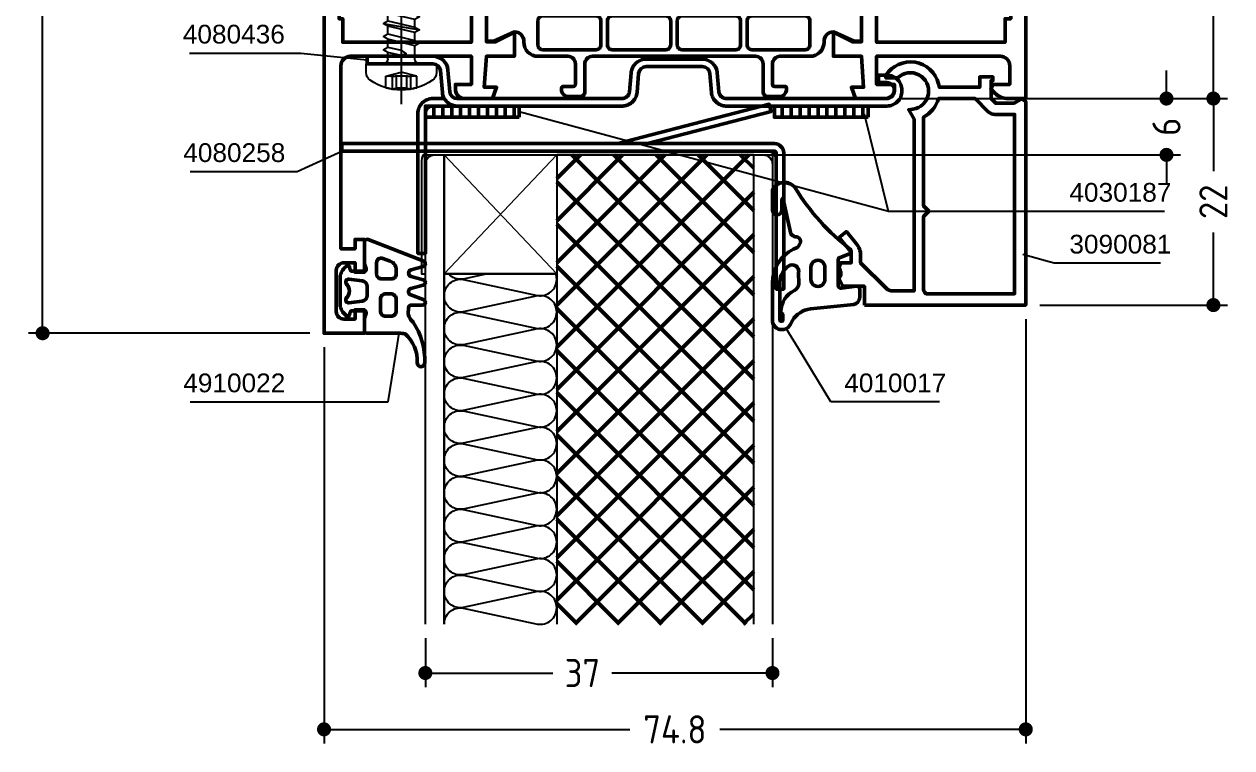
# Model space of a CAD drawing. Header units: millimetres. Extents: x 29 to 157, y 57 to 235.
# Drawn here: x 28.7 to 157.5, y 57.3 to 134.4 of the extents above; entities that cross this region are included whole.
import ezdxf

# ---------------------------------------------------------------- set-up
doc = ezdxf.new("R2010")
doc.units = ezdxf.units.MM
doc.linetypes.add('CENTER', pattern=[50.8, 31.75, -6.35, 6.35, -6.35])
doc.linetypes.add('HIDDEN', pattern=[9.525, 6.35, -3.175])
for name, color, linetype, lineweight in [('AM_5', 3, 'Continuous', 25), ('AM_C', 50, 'Continuous', 50), ('AM_S', 80, 'Continuous', 50), ('Cont2', 2, 'Continuous', 25), ('Cont3', 70, 'Continuous', 18)]:
    doc.layers.add(name, color=color, linetype=linetype, lineweight=lineweight)
doc.styles.add('HBS_DIMTEXTSTYLE', font='isocp.shx')
doc.styles.add('SWISSL', font='swissl.ttf')
doc.dimstyles.new('Konstruktionsschnitt 1-1$0', dxfattribs={"dimscale": 0, "dimtxt": 3, "dimasz": 1.5, "dimexe": 1.5, "dimexo": 1.5, "dimgap": 1.5, "dimtad": 0, "dimdsep": 46, "dimtxsty": 'HBS_DIMTEXTSTYLE', "dimblk": 'PUNKT', "dimcen": 0, "dimclrd": 3, "dimclre": 3, "dimclrt": 2, "dimadec": 1, "dimazin": 2, "dimtfac": 0.7, "dimtofl": 0, "dimtmove": 0, "dimatfit": 3, "dimfxl": 0, "dimtolj": 1, "dimtzin": 0, "dimarcsym": 0})

# ---------------------------------------------------------------- blocks, each defined once
blk = doc.blocks.new('*U20', base_point=(44.3, 186.89))
for points in [[(58.1, 186.89, -0.464411), (56.06, 185.17), (48.14, 186.87, 0.464411), (46.1, 185.14)], [(46.1, 185.14, 0.464411), (48.14, 183.42), (56.06, 185.12, -0.464411), (58.1, 183.39, -0.464411)], [(58.1, 183.39, -0.464411), (56.06, 181.67), (48.14, 183.37, 0.464411), (46.1, 181.64)], [(46.1, 181.64, 0.464411), (48.14, 179.92), (56.06, 181.62, -0.464411), (58.1, 179.89, -0.464411)], [(58.1, 179.89, -0.464411), (56.06, 178.17), (48.14, 179.87, 0.464411), (46.1, 178.14)], [(46.1, 178.14, 0.464411), (48.14, 176.42), (56.06, 178.12, -0.464411), (58.1, 176.39, -0.464411)], [(58.1, 176.39, -0.464411), (56.06, 174.67), (48.14, 176.37, 0.464411), (46.1, 174.64)], [(46.1, 174.64, 0.464411), (48.14, 172.92), (56.06, 174.62, -0.464411), (58.1, 172.89, -0.464411)], [(58.1, 172.89, -0.464411), (56.06, 171.17), (48.14, 172.87, 0.464411), (46.1, 171.14)], [(46.1, 171.14, 0.464411), (48.14, 169.42), (56.06, 171.12, -0.464411), (58.1, 169.39, -0.464411)], [(58.1, 169.39, -0.464411), (56.06, 167.67), (48.14, 169.37, 0.464411), (46.1, 167.64)], [(46.1, 167.64, 0.464411), (48.14, 165.92), (56.06, 167.62, -0.464411), (58.1, 165.89, -0.464411)], [(58.1, 165.89, -0.464411), (56.06, 164.17), (48.14, 165.87, 0.464411), (46.1, 164.14)], [(46.1, 164.14, 0.464411), (48.14, 162.42), (56.06, 164.12, -0.464411), (58.1, 162.39, -0.464411)], [(58.1, 162.39, -0.464411), (56.06, 160.67), (48.14, 162.37, 0.464411), (46.1, 160.64)], [(46.1, 160.64, 0.464411), (48.14, 158.92), (56.06, 160.62, -0.464411), (58.1, 158.89, -0.464411)], [(58.1, 158.89, -0.464411), (56.06, 157.17), (48.14, 158.87, 0.464411), (46.1, 157.14)], [(46.1, 157.14, 0.464411), (48.14, 155.42), (56.06, 157.12, -0.464411), (58.1, 155.39, -0.464411)], [(58.1, 155.39, -0.464411), (56.06, 153.67), (48.14, 155.37, 0.464411), (46.1, 153.64)], [(46.1, 153.64, 0.464411), (48.14, 151.92), (56.06, 153.62, -0.464411), (58.1, 151.89, -0.464411)], [(58.1, 151.89, -0.464411), (56.06, 150.17), (48.14, 151.87, 0.464411), (46.1, 150.14)], [(46.1, 150.14, 0.085164), (46.2, 149.56)], [(53.46, 149.56), (56.06, 150.12, -0.257837), (57.65, 149.56, -0.464411)]]:
    blk.add_lwpolyline(points, format="xyb")
blk = doc.blocks.new('PUNKT')
at = {"color": 0, "linetype": 'Continuous'}
blk.add_line((-0.5, 0), (-1, 0), dxfattribs=at)
at = {"color": 0, "linetype": 'Continuous', "const_width": 0.5}
blk.add_lwpolyline([(-0.25, 0, 1), (0.25, 0, 1)], format="xyb", close=True, dxfattribs=at)
blk = doc.blocks.new('*D22')
at = {"layer": 'AM_5', "color": 3, "lineweight": -2, "transparency": 16777216}
for p, q in [((59.19, 191.45), (29.19, 191.45)), ((30.69, 189.95), (30.69, 149.66)), ((30.69, 102.95), (30.69, 143.24)), ((59.19, 101.45), (29.19, 101.45))]:
    blk.add_line(p, q, dxfattribs=at)
at = {"layer": 'AM_5', "color": 3, "lineweight": -2, "transparency": 16777216, "xscale": 1.5, "yscale": 1.5, "zscale": 1.5}
for p, rotation in [((30.69, 191.45), 90), ((30.69, 101.45), 270)]:
    blk.add_blockref('PUNKT', p, dxfattribs=dict(at, rotation=rotation))
at = {"layer": 'AM_5', "color": 2, "transparency": 16777216, "insert": (30.69, 146.45), "char_height": 3, "attachment_point": 5, "rotation": 90, "style": 'HBS_DIMTEXTSTYLE'}
blk.add_mtext('\\A1;90', dxfattribs=at)
blk = doc.blocks.new('*D23')
at = {"layer": 'AM_5', "color": 3, "lineweight": -2, "transparency": 16777216}
for p, q in [((136.99, 166.45), (156.99, 166.45)), ((155.49, 164.95), (155.49, 149.75)), ((155.49, 127.95), (155.49, 143.15)), ((136.99, 126.45), (156.99, 126.45))]:
    blk.add_line(p, q, dxfattribs=at)
at = {"layer": 'AM_5', "color": 3, "lineweight": -2, "transparency": 16777216, "xscale": 1.5, "yscale": 1.5, "zscale": 1.5}
for p, rotation in [((155.49, 166.45), 90), ((155.49, 126.45), 270)]:
    blk.add_blockref('PUNKT', p, dxfattribs=dict(at, rotation=rotation))
at = {"layer": 'AM_5', "color": 2, "transparency": 16777216, "insert": (155.49, 146.45), "char_height": 3, "attachment_point": 5, "rotation": 90, "style": 'HBS_DIMTEXTSTYLE'}
blk.add_mtext('\\A1;40', dxfattribs=at)
blk = doc.blocks.new('*D25')
at = {"layer": 'AM_5', "color": 3, "lineweight": -2, "transparency": 16777216}
for p, q in [((136.99, 126.45), (156.99, 126.45)), ((155.49, 124.95), (155.49, 118.73)), ((155.49, 105.95), (155.49, 112.17)), ((136.99, 104.45), (156.99, 104.45))]:
    blk.add_line(p, q, dxfattribs=at)
at = {"layer": 'AM_5', "color": 3, "lineweight": -2, "transparency": 16777216, "xscale": 1.5, "yscale": 1.5, "zscale": 1.5}
for p, rotation in [((155.49, 126.45), 90), ((155.49, 104.45), 270)]:
    blk.add_blockref('PUNKT', p, dxfattribs=dict(at, rotation=rotation))
at = {"layer": 'AM_5', "color": 2, "transparency": 16777216, "insert": (155.49, 115.45), "char_height": 3, "attachment_point": 5, "rotation": 90, "style": 'HBS_DIMTEXTSTYLE'}
blk.add_mtext('\\A1;22', dxfattribs=at)
blk = doc.blocks.new('*D28')
at = {"layer": 'AM_5', "color": 3, "lineweight": -2, "transparency": 16777216}
for p, q in [((135.49, 102.95), (135.49, 57.75)), ((60.69, 99.95), (60.69, 57.75)), ((62.19, 59.25), (93.29, 59.25)), ((133.99, 59.25), (102.89, 59.25))]:
    blk.add_line(p, q, dxfattribs=at)
at = {"layer": 'AM_5', "color": 3, "lineweight": -2, "transparency": 16777216, "xscale": 1.5, "yscale": 1.5, "zscale": 1.5, "rotation": 180}
blk.add_blockref('PUNKT', (60.69, 59.25), dxfattribs=at)
at = {"layer": 'AM_5', "color": 3, "lineweight": -2, "transparency": 16777216, "xscale": 1.5, "yscale": 1.5, "zscale": 1.5}
blk.add_blockref('PUNKT', (135.49, 59.25), dxfattribs=at)
at = {"layer": 'AM_5', "color": 2, "transparency": 16777216, "insert": (98.09, 59.25), "char_height": 3, "attachment_point": 5, "style": 'HBS_DIMTEXTSTYLE'}
blk.add_mtext('\\A1;74.8', dxfattribs=at)
blk = doc.blocks.new('*D29')
at = {"layer": 'AM_5', "color": 3, "lineweight": -2, "transparency": 16777216}
for p, q in [((150.49, 127.95), (150.49, 129.45)), ((121.99, 126.45), (151.99, 126.45)), ((108.99, 120.45), (151.99, 120.45)), ((150.49, 118.95), (150.49, 117.45))]:
    blk.add_line(p, q, dxfattribs=at)
at = {"layer": 'AM_5', "color": 3, "lineweight": -2, "transparency": 16777216, "xscale": 1.5, "yscale": 1.5, "zscale": 1.5}
for p, rotation in [((150.49, 126.45), 270), ((150.49, 120.45), 90)]:
    blk.add_blockref('PUNKT', p, dxfattribs=dict(at, rotation=rotation))
at = {"layer": 'AM_5', "color": 2, "transparency": 16777216, "insert": (150.49, 123.45), "char_height": 3, "attachment_point": 5, "rotation": 90, "style": 'HBS_DIMTEXTSTYLE'}
blk.add_mtext('\\A1;6', dxfattribs=at)
blk = doc.blocks.new('*D52')
at = {"layer": 'AM_5', "color": 3, "lineweight": -2, "transparency": 16777216}
for p, q in [((71.49, 68.95), (71.49, 63.75)), ((108.49, 68.95), (108.49, 63.75)), ((72.99, 65.25), (85.08, 65.25)), ((106.99, 65.25), (91.38, 65.25))]:
    blk.add_line(p, q, dxfattribs=at)
at = {"layer": 'AM_5', "color": 3, "lineweight": -2, "transparency": 16777216, "xscale": 1.5, "yscale": 1.5, "zscale": 1.5, "rotation": 180}
blk.add_blockref('PUNKT', (71.49, 65.25), dxfattribs=at)
at = {"layer": 'AM_5', "color": 3, "lineweight": -2, "transparency": 16777216, "xscale": 1.5, "yscale": 1.5, "zscale": 1.5}
blk.add_blockref('PUNKT', (108.49, 65.25), dxfattribs=at)
at = {"layer": 'AM_5', "color": 2, "transparency": 16777216, "insert": (88.23, 65.25), "char_height": 3, "attachment_point": 5, "style": 'HBS_DIMTEXTSTYLE'}
blk.add_mtext('\\A1;37', dxfattribs=at)
blk = doc.blocks.new('WS4070448')
at = {"linetype": 'CENTER'}
blk.add_line((-0.02, -14.76), (0, 4.3), dxfattribs=at)
at = {"linetype": 'HIDDEN'}
for p, q in [((-0.97, 1.33), (-0.97, 2.72)), ((-0.56, 1.33), (-0.56, 2.61)), ((0.56, 1.33), (0.56, 2.61)), ((0.97, 1.33), (0.97, 2.72))]:
    blk.add_line(p, q, dxfattribs=at)
for p, q in [((-1.45, -9), (-1.45, -11.36)), ((-1.45, -9), (1.45, -9)), ((1.45, -11.36), (1.45, -9)), ((-1.45, -11.36), (0, -13)), ((0, -13), (1.45, -11.36))]:
    blk.add_line(p, q)
blk.add_lwpolyline([(3.32, 1.75, 0.314856), (-3.32, 1.75, 0.244912), (-3.75, 0.93), (-3.75, 0), (3.75, 0), (3.75, 0.93, 0.244912), (3.32, 1.75, 0.138291)], format="xyb")
for points in [[(-1.65, 2.56), (-1.65, 1.33)], [(-1.65, 1.33), (0, 0.89)], [(1.65, 1.33), (0, 0.89)], [(1.65, 2.56), (1.65, 1.33)]]:
    blk.add_lwpolyline(points, dxfattribs=at)
for points in [[(-1.95, -1.5), (-1.45, -1.79), (0, -1.44), (0.5, -1.07), (0, -0.87), (-1.45, -1.21)], [(-1.95, -2.9), (-1.45, -3.19), (1.45, -2.5), (1.95, -2.21), (1.45, -1.92), (-1.45, -2.61)], [(-1.95, -4.3), (-1.45, -4.59), (1.45, -3.9), (1.95, -3.61), (1.45, -3.32), (-1.45, -4.01)], [(-1.95, -5.7), (-1.45, -5.99), (1.45, -5.3), (1.95, -5.01), (1.45, -4.72), (-1.45, -5.41)], [(-1.95, -7.1), (-1.45, -7.39), (1.45, -6.7), (1.95, -6.41), (1.45, -6.12), (-1.45, -6.81)], [(-1.95, -8.5), (-1.45, -8.79), (1.45, -8.1), (1.95, -7.81), (1.45, -7.52), (-1.45, -8.21)]]:
    blk.add_lwpolyline(points, close=True)
for points in [[(-1.45, -0.5), (-1.45, -1.21)], [(1.45, -0.5), (1.45, -1.92)], [(-1.45, -1.79), (-1.45, -2.21)], [(-1.45, -1.79), (-1.45, -2.61)], [(-1.45, -1.79), (-1.45, -2.61)], [(1.45, -2.5), (1.45, -3.32)], [(-1.95, -4.3), (1.95, -3.61)], [(-1.45, -3.19), (-1.45, -4.01)], [(-1.45, -4.59), (-1.45, -5.41)], [(1.45, -3.9), (1.45, -4.72)], [(-1.45, -5.99), (-1.45, -6.81)], [(1.45, -5.3), (1.45, -6.12)], [(-1.45, -7.39), (-1.45, -8.21)], [(1.45, -6.7), (1.45, -7.52)], [(-1.45, -8.79), (-1.45, -9)], [(1.2, -9), (1.2, -11.25), (0.03, -12.65)], [(1.45, -8.1), (1.45, -9)], [(-1.45, -10.19), (-1.45, -11.01)], [(1.45, -9.5), (1.45, -10.32)]]:
    blk.add_lwpolyline(points)
for centre, radius, start, end in [((-1.59, 3.84), 1.28, 267.2848, 298.8872), ((0, 5.49), 2.94, 250.6988, 289.3012), ((1.59, 3.84), 1.28, 241.1128, 272.7152), ((-1.31, 2.49), 1.21, 253.6643, 286.3357), ((0, 11.41), 10.13, 264.4948, 275.5052), ((1.31, 2.49), 1.21, 253.6643, 286.3357)]:
    blk.add_arc(centre, radius, start, end, dxfattribs=at)
for centre, radius, start, end in [((-1.95, -0.5), 0.5, 0, 90), ((1.95, -0.5), 0.5, 90, 180), ((-1.46, -12.83), 1.47, 353.4244, 89.6688)]:
    blk.add_arc(centre, radius, start, end)
blk = doc.blocks.new('*S295')
at = {"layer": 'AM_5', "color": 3, "linetype": 'Continuous'}
blk.add_line((137.58, 109.16), (135.17, 109.82), dxfattribs=at)
at = {"layer": 'AM_5', "color": 3}
for p, q in [((138.51, 108.91), (137.58, 109.16)), ((140.49, 108.91), (138.51, 108.91)), ((149.85, 108.91), (140.49, 108.91))]:
    blk.add_line(p, q, dxfattribs=at)
at = {"layer": 'AM_5', "color": 2, "insert": (140.14, 109.91), "char_height": 2, "attachment_point": 7, "style": 'SWISSL'}
blk.add_mtext('3090081', dxfattribs=at)
blk = doc.blocks.new('*S296')
at = {"layer": 'AM_5', "color": 3, "linetype": 'Continuous'}
blk.add_line((111.25, 99.81), (109.95, 101.94), dxfattribs=at)
at = {"layer": 'AM_5', "color": 3}
for p, q in [((114.72, 94.13), (111.25, 99.81)), ((117.01, 94.13), (114.72, 94.13)), ((126.29, 94.13), (117.01, 94.13))]:
    blk.add_line(p, q, dxfattribs=at)
at = {"layer": 'AM_5', "color": 2, "insert": (116.14, 95.13), "char_height": 2, "attachment_point": 7, "style": 'SWISSL'}
blk.add_mtext('4010017', dxfattribs=at)
blk = doc.blocks.new('*S297')
at = {"layer": 'AM_5', "color": 3, "linetype": 'Continuous'}
blk.add_line((68.3, 98.98), (68.69, 101.45), dxfattribs=at)
at = {"layer": 'AM_5', "color": 3}
for p, q in [((67.52, 94.13), (68.3, 98.98)), ((46.42, 94.13), (55.82, 94.13)), ((55.82, 94.13), (67.52, 94.13))]:
    blk.add_line(p, q, dxfattribs=at)
at = {"layer": 'AM_5', "color": 2, "insert": (56.56, 95.13), "char_height": 2, "attachment_point": 9, "style": 'SWISSL'}
blk.add_mtext('4910022', dxfattribs=at)
blk = doc.blocks.new('*S298')
at = {"layer": 'AM_5', "color": 3}
for p, q in [((57.81, 118.66), (60.32, 119.81)), ((46.41, 118.66), (55.69, 118.66)), ((55.69, 118.66), (57.81, 118.66))]:
    blk.add_line(p, q, dxfattribs=at)
at = {"layer": 'AM_5', "color": 3, "linetype": 'Continuous'}
blk.add_line((60.32, 119.81), (62.59, 120.85), dxfattribs=at)
at = {"layer": 'AM_5', "color": 2, "insert": (56.56, 119.66), "char_height": 2, "attachment_point": 9, "style": 'SWISSL'}
blk.add_mtext('4080258', dxfattribs=at)
blk = doc.blocks.new('*S303')
at = {"layer": 'AM_5', "color": 3}
for p, q in [((46.35, 131.28), (55.8, 131.28)), ((55.8, 131.28), (58.23, 131.28)), ((58.23, 131.28), (62.8, 130.83))]:
    blk.add_line(p, q, dxfattribs=at)
at = {"layer": 'AM_5', "color": 3, "linetype": 'Continuous'}
blk.add_line((62.8, 130.83), (65.29, 130.58), dxfattribs=at)
at = {"layer": 'AM_5', "color": 2, "insert": (56.51, 132.28), "char_height": 2, "attachment_point": 9, "style": 'SWISSL'}
blk.add_mtext('4080436', dxfattribs=at)
blk = doc.blocks.new('*S305')
at = {"layer": 'AM_5', "color": 3, "linetype": 'Continuous'}
blk.add_line((118.89, 122.34), (118.29, 124.77), dxfattribs=at)
at = {"layer": 'AM_5', "color": 3}
for p, q in [((120.85, 114.43), (118.89, 122.34)), ((142.33, 114.43), (120.85, 114.43)), ((150.29, 114.43), (142.33, 114.43))]:
    blk.add_line(p, q, dxfattribs=at)
at = {"layer": 'AM_5', "color": 2, "insert": (140.14, 115.43), "char_height": 2, "attachment_point": 7, "style": 'SWISSL'}
blk.add_mtext('4030187', dxfattribs=at)
blk = doc.blocks.new('WI1910175')
for points in [[(20.3, -9.8), (19.57, -8.19, 0.294108), (18.66, -7.6), (18.5, -7.6, -0.414214), (17.5, -6.6), (17.5, 6.6, -0.414214), (18.5, 7.6), (18.66, 7.6, 0.294108), (19.57, 8.19), (20.3, 9.8), (20.3, 10.5), (18.1, 9.5), (17.3, 9.5), (17.3, 13.9), (18.1, 13.9), (20.3, 12.9), (20.3, 15.5), (17.3, 15.5), (17.08, 18.8), (18.39, 18.8), (17.95, 20), (15, 20, 0.414214), (14, 19), (14, 18.5), (15.7, 18.5), (15.7, 15.5), (2.8, 15.5, -0.414214), (1.8, 16.5), (1.8, 36), (3.3, 36), (3.3, 35), (4.3, 35), (4.3, 38.5), (3.3, 38.5), (3.3, 37.5), (2.1, 37.5, -0.414214), (1.3, 38.3), (1.3, 42.7, -0.414214), (2.1, 43.5), (3.3, 43.5), (3.3, 42.5), (4.3, 42.5), (4.3, 45), (0, 45), (0, -45), (4.3, -45), (4.3, -42.5), (3.3, -42.5), (3.3, -43.5), (2.1, -43.5, -0.414214), (1.3, -42.7), (1.3, -38.3, -0.414214), (2.1, -37.5), (3.3, -37.5), (3.3, -38.5), (4.3, -38.5), (4.3, -35), (3.3, -35), (3.3, -36), (1.8, -36), (1.8, -16.5, -0.414214), (2.8, -15.5), (15.7, -15.5), (15.7, -18.5), (14, -18.5), (14, -19, 0.414214), (15, -20), (17.95, -20), (18.39, -18.8), (17.08, -18.8), (17.3, -15.5), (20.3, -15.5), (20.3, -12.9), (18.1, -13.9), (17.3, -13.9), (17.3, -9.5), (18.1, -9.5), (20.3, -10.5), (20.3, -9.8)], [(54.3, 12.9), (54.3, 12.95), (56.3, 13.95), (57.3, 13.95), (57.3, 9.45), (56.3, 9.45), (54.3, 10.45), (54.3, 10.5), (20.3, 10.5), (20.3, 10.45), (18.3, 9.45), (17.3, 9.45), (17.3, 13.95), (18.3, 13.95), (20.3, 12.95), (20.3, 12.9, 0.414214), (21.3, 13.9), (21.3, 14, -0.414214), (22.8, 15.5), (26, 15.5, 0.414214), (26.8, 16.3), (26.8, 18.5, 0.414214), (26.6, 18.7), (25.5, 18.7, -0.414214), (25.3, 18.9), (25.3, 19, -0.414214), (26.1, 19.8), (27.3, 19.8, -0.414214), (27.8, 19.3), (27.8, 16.3, 0.414214), (28.6, 15.5), (46, 15.5, 0.414214), (46.8, 16.3), (46.8, 19.3, -0.414214), (47.3, 19.8), (48.5, 19.8, -0.414214), (49.3, 19), (49.3, 18.9, -0.414214), (49.1, 18.7), (48, 18.7, 0.414214), (47.8, 18.5), (47.8, 16.3, 0.414214), (48.6, 15.5), (51.8, 15.5, -0.414214), (53.3, 14), (53.3, 13.9, 0.414214), (54.3, 12.9)], [(54.3, -9.8), (55.03, -8.19, -0.294108), (55.94, -7.6), (56.1, -7.6, 0.414214), (57.1, -6.6), (57.1, 6.6, 0.414214), (56.1, 7.6), (55.94, 7.6, -0.294108), (55.03, 8.19), (54.3, 9.8), (54.3, 10.5), (56.5, 9.5), (57.3, 9.5), (57.3, 13.9), (56.5, 13.9), (54.3, 12.9), (54.3, 15.5), (57.3, 15.5), (57.52, 18.8), (56.21, 18.8), (56.65, 20), (59.8, 20, -0.414214), (60.8, 19), (60.8, 18.5), (58.9, 18.5), (58.9, 15.5), (72.1, 15.5, 0.414214), (73.1, 16.5), (73.1, 18.5), (71.3, 18.5), (71.09, 19.01), (71.49, 19.41, -0.198912), (72.9, 20), (74.8, 20), (74.8, -20), (72.9, -20, -0.198912), (71.49, -19.41), (71.09, -19.01), (71.3, -18.5), (73.1, -18.5), (73.1, -16.5, 0.414214), (72.1, -15.5), (58.9, -15.5), (58.9, -18.5), (60.8, -18.5), (60.8, -19, -0.414214), (59.8, -20), (56.65, -20), (56.21, -18.8), (57.52, -18.8), (57.3, -15.5), (54.3, -15.5), (54.3, -12.9), (56.5, -13.9), (57.3, -13.9), (57.3, -9.5), (56.5, -9.5), (54.3, -10.5), (54.3, -9.8)], [(22.8, 11.7), (22.8, 14.3, -0.414214), (23.3, 14.8), (29, 14.8, -0.414214), (29.5, 14.3), (29.5, 11.7, -0.414214), (29, 11.2), (23.3, 11.2, -0.414214), (22.8, 11.7)], [(30.2, 11.7), (30.2, 14.3, -0.414214), (30.7, 14.8), (36.45, 14.8, -0.414214), (36.95, 14.3), (36.95, 11.7, -0.414214), (36.45, 11.2), (30.7, 11.2, -0.414214), (30.2, 11.7)], [(44.4, 11.7, -0.414214), (43.9, 11.2), (38.15, 11.2, -0.414214), (37.65, 11.7), (37.65, 14.3, -0.414214), (38.15, 14.8), (43.9, 14.8, -0.414214), (44.4, 14.3), (44.4, 11.7)], [(45.1, 11.7), (45.1, 14.3, -0.414214), (45.6, 14.8), (51.3, 14.8, -0.414214), (51.8, 14.3), (51.8, 11.7, -0.414214), (51.3, 11.2), (45.6, 11.2, -0.414214), (45.1, 11.7)], [(2, 14), (2, 11.5), (1.6, 11.5), (1.6, -11.5), (2, -11.5), (2, -14), (15.7, -14), (15.7, -9.65, -0.112281), (15.9, -8.76, 0.112281), (16, -8.33), (16, 8.33, 0.112281), (15.9, 8.76, -0.112281), (15.7, 9.65), (15.7, 14), (2, 14)], [(72.6, 11.5), (73.2, 11.5), (73.2, -11.5), (72.6, -11.5), (72.6, -14), (58.9, -14), (58.9, -9.65, 0.112281), (58.7, -8.76, -0.112281), (58.6, -8.33), (58.6, 8.33, -0.112281), (58.7, 8.76, 0.112281), (58.9, 9.65), (58.9, 14), (72.6, 14), (72.6, 11.5)], [(54.3, -12.9), (54.3, -12.95), (56.3, -13.95), (57.3, -13.95), (57.3, -9.45), (56.3, -9.45), (54.3, -10.45), (54.3, -10.5), (20.3, -10.5), (20.3, -10.45), (18.3, -9.45), (17.3, -9.45), (17.3, -13.95), (18.3, -13.95), (20.3, -12.95), (20.3, -12.9, -0.414214), (21.3, -13.9), (21.3, -14, 0.414214), (22.8, -15.5), (26, -15.5, -0.414214), (26.8, -16.3), (26.8, -18.5, -0.414214), (26.6, -18.7), (25.5, -18.7, 0.414214), (25.3, -18.9), (25.3, -19, 0.414214), (26.1, -19.8), (27.3, -19.8, 0.414214), (27.8, -19.3), (27.8, -16.3, -0.414214), (28.6, -15.5), (46, -15.5, -0.414214), (46.8, -16.3), (46.8, -19.3, 0.414214), (47.3, -19.8), (48.5, -19.8, 0.414214), (49.3, -19), (49.3, -18.9, 0.414214), (49.1, -18.7), (48, -18.7, -0.414214), (47.8, -18.5), (47.8, -16.3, -0.414214), (48.6, -15.5), (51.8, -15.5, 0.414214), (53.3, -14), (53.3, -13.9, -0.414214), (54.3, -12.9)], [(22.8, -11.7), (22.8, -14.3, 0.414214), (23.3, -14.8), (29, -14.8, 0.414214), (29.5, -14.3), (29.5, -11.7, 0.414214), (29, -11.2), (23.3, -11.2, 0.414214), (22.8, -11.7)], [(30.2, -11.7), (30.2, -14.3, 0.414214), (30.7, -14.8), (36.45, -14.8, 0.414214), (36.95, -14.3), (36.95, -11.7, 0.414214), (36.45, -11.2), (30.7, -11.2, 0.414214), (30.2, -11.7)], [(44.4, -11.7, 0.414214), (43.9, -11.2), (38.15, -11.2, 0.414214), (37.65, -11.7), (37.65, -14.3, 0.414214), (38.15, -14.8), (43.9, -14.8, 0.414214), (44.4, -14.3), (44.4, -11.7)], [(45.1, -11.7), (45.1, -14.3, 0.414214), (45.6, -14.8), (51.3, -14.8, 0.414214), (51.8, -14.3), (51.8, -11.7, 0.414214), (51.3, -11.2), (45.6, -11.2, 0.414214), (45.1, -11.7)]]:
    blk.add_lwpolyline(points, format="xyb", close=True)
blk = doc.blocks.new('WI3090081')
for points in [[(-17.2, 22), (-17.2, 20), (-19.5, 20), (-19.9, 19.21, -0.339409), (-19.93, 17.99), (-19.7, 17.5), (-18.6, 17.5), (-18.6, 16.35), (-19.88, 14.82), (-19.12, 14.18), (-18.07, 15.43, 0.176327), (-17.6, 16.71), (-17.6, 17.5), (-14.89, 20.21, -0.198912), (-14.19, 20.5), (-11.9, 20.5), (-11.9, 2.2), (-12.48, 1.19), (-12.04, 1.13, -1.382111), (-13.66, -2.2), (-14.9, -2.2), (-14.9, -2.49, 0.652679), (-9.3, -1.57), (-9.2, -1.2), (-4.9, -1.2), (-4.9, -2.3), (-3.5, -2.3), (-3.5, -1.9), (-3.7, -1.9), (-3.7, 0), (-3.2, 0.5), (-1.25, 0.5), (-0.45, 0.04), (0, 0.3), (0, 22), (-17.2, 22)], [(-10.9, 20.3), (-10.9, 12.58), (-10.32, 12), (-10.9, 11.42), (-10.9, 1.97, -0.213458), (-9.31, 0), (-5.4, 0), (-3.99, 1.41, -0.198912), (-3.28, 1.7), (-1.2, 1.7), (-1.2, 20.8), (-10.63, 20.8), (-10.78, 20.63, 0.179926), (-10.9, 20.3)]]:
    blk.add_lwpolyline(points, format="xyb", close=True)
blk = doc.blocks.new('WI4010017')
for points in [[(-3.46, 2.42, -0.240056), (-5.37, 3.66), (-5.63, 4.12, 0.767327), (-7.5, 3.62), (-7.5, -0.35, 0.286745), (-5.25, -3.94), (-4.85, -4.14, -0.149451), (-4.72, -4.26), (-4.57, -4.53, -0.57735), (-5, -5.28), (-5.12, -5.28), (-5.16, -5.31, 0.158399), (-5.55, -5.6), (-6.36, -9.28, -0.113567), (-6.42, -9.4, -0.190093), (-6.5, -9.19), (-6.5, -8.12, 1), (-7.5, -8.12), (-7.5, -10.18, 0.009709), (-7.5, -10.22, 0.587918), (-5.07, -10.47, -0.09166), (0.81, -3.93, 0.553622), (0.7, -3.44), (-0.3, -3.07, -0.315299), (-0.5, -2.79), (-0.5, -0.1, -0.449698), (-0.16, 0.2), (1.46, 0, 0.449698), (1.8, 0.3), (1.8, 1.16, 0.354573), (1.17, 1.94), (-3.46, 2.42)], [(-4.7, -0.28, 0.292811), (-5.16, 0.44, -0.290987), (-6.6, 2.71), (-6.6, 2.92), (-6.5, 2.92, 0.414214), (-6.4, 3.02), (-6.4, 3.62, 0.414214), (-6.5, 3.72), (-6.6, 3.72, 0.414214), (-6.7, 3.62), (-6.7, -0.48, 0.244698), (-5.85, -2.12), (-5.8, -2.15, 0.673804), (-4.71, -1.45), (-4.7, -0.28)], [(-1.91, -0.73, 1.006711), (-3.4, -0.73), (-3.4, -2.03, 1.006711), (-1.91, -2.03), (-1.91, -0.73)], [(-1.91, -0.73, 1.006711), (-3.4, -0.73), (-3.4, -2.03, 1.006711), (-1.91, -2.03), (-1.91, -0.73)]]:
    blk.add_lwpolyline(points, format="xyb", close=True)
blk = doc.blocks.new('WI4910022')
blk.add_line((0.3, 0), (0.3, 0))
blk.add_line((0.3, 0), (0.3, 0))
blk.add_lwpolyline([(0, -7.38), (0, -9.7, 0.537715), (0.42, -9.98), (6.32, -7.68, 0.71283), (6.28, -7.11), (4.98, -6.76, -0.767327), (4.98, -6.04), (6.28, -5.69, 0.767327), (6.28, -5.11), (4.96, -4.76, -0.767327), (4.96, -4.08), (6.28, -3.59, 0.876976), (6.2, -3), (5, -3, -0.414214), (4.7, -2.7), (4.7, -2.48, -0.288751), (5.2, -1.18, 0.150709), (6.44, 3.17, 1.016945), (5.64, 3.15, -0.221064), (4.33, 0.05, -0.039181), (3.7, 0), (0.3, 0, 0.414214), (0, -0.3), (0, -1.62), (0.19, -2.13, -0.520567), (0, -2.4), (-1.33, -2.4, -0.36397), (-1.53, -2.23), (-1.58, -1.97, 0.594937), (-1.91, -1.85), (-2.12, -2.05, 0.208), (-2.6, -3.15), (-2.6, -5.85, 0.208), (-2.12, -6.95), (-1.91, -7.15, 0.594937), (-1.58, -7.03), (-1.53, -6.77, -0.36397), (-1.33, -6.6), (0, -6.6, -0.520567), (0.19, -6.87), (0, -7.38)], format="xyb")
blk.add_lwpolyline([(0, -7.38), (0, -9.7, 0.537715), (0.42, -9.98), (6.32, -7.68, 0.71283), (6.28, -7.11), (4.98, -6.76, -0.767327), (4.98, -6.04), (6.28, -5.69, 0.767327), (6.28, -5.11), (4.96, -4.76, -0.767327), (4.96, -4.08), (6.28, -3.59, 0.876976), (6.2, -3), (5, -3, -0.414214), (4.7, -2.7), (4.7, -2.48, -0.288751), (5.2, -1.18, 0.150709), (6.44, 3.17, 1.016945), (5.64, 3.15, -0.221064), (4.33, 0.05, -0.039181), (3.7, 0), (0.3, 0, 0.414214), (0, -0.3), (0, -1.62), (0.19, -2.13, -0.520567), (0, -2.4), (-1.33, -2.4, -0.36397), (-1.53, -2.23), (-1.58, -1.97, 0.594937), (-1.91, -1.85), (-2.12, -2.05, 0.208), (-2.6, -3.15), (-2.6, -5.85, 0.208), (-2.12, -6.95), (-1.91, -7.15, 0.594937), (-1.58, -7.03), (-1.53, -6.77, -0.36397), (-1.33, -6.6), (0, -6.6, -0.520567), (0.19, -6.87), (0, -7.38)], format="xyb")
for points in [[(2.3, -4.2, -0.414214), (1.7, -3.6), (1.7, -2.4, -0.414214), (2.3, -1.8), (2.8, -1.8, -0.414214), (3.4, -2.4), (3.4, -3.6, -0.414214), (2.8, -4.2)], [(2.3, -4.2, -0.414214), (1.7, -3.6), (1.7, -2.4, -0.414214), (2.3, -1.8), (2.8, -1.8, -0.414214), (3.4, -2.4), (3.4, -3.6, -0.414214), (2.8, -4.2)], [(0.3, -4.98, -0.378866), (-0.23, -5.57), (-1.66, -5.75, -0.717695), (-1.91, -5.24, 0.421053), (-1.91, -3.76, -0.717695), (-1.66, -3.25), (-0.23, -3.43, -0.378866), (0.3, -4.02), (0.3, -4.98)], [(0.3, -4.98, -0.378866), (-0.23, -5.57), (-1.66, -5.75, -0.717695), (-1.91, -5.24, 0.421053), (-1.91, -3.76, -0.717695), (-1.66, -3.25), (-0.23, -3.43, -0.378866), (0.3, -4.02), (0.3, -4.98)], [(1.98, -7.97, -0.527791), (1.3, -7.51), (1.3, -6.3, -0.414214), (1.8, -5.8), (2.9, -5.8, -0.414214), (3.4, -6.3), (3.4, -6.73, -0.30908), (2.76, -7.67)], [(1.98, -7.97, -0.527791), (1.3, -7.51), (1.3, -6.3, -0.414214), (1.8, -5.8), (2.9, -5.8, -0.414214), (3.4, -6.3), (3.4, -6.73, -0.30908), (2.76, -7.67)]]:
    blk.add_lwpolyline(points, format="xyb", close=True)
blk = doc.blocks.new('WI4080436')
blk.add_lwpolyline([(-26.97, 0.4, 0.004374), (-27, 0.42, 0.009393), (-27.04, 0.45, 0.008732), (-27.08, 0.48, 0.006678), (-27.11, 0.5, 0.005796), (-27.14, 0.53, 0.003775), (-27.17, 0.54, 0.00446), (-27.21, 0.56, 0.004745), (-27.24, 0.58, 0.004746), (-27.27, 0.6, 0.005446), (-27.31, 0.62, 0.006611), (-27.35, 0.64, 0.007175), (-27.39, 0.66, 0.007951), (-27.43, 0.68, 0.006443), (-27.47, 0.7, 0.006656), (-27.51, 0.71, 0.007901), (-27.55, 0.72, 0.007046), (-27.58, 0.73, 0.005573), (-27.62, 0.74, 0.006095), (-27.65, 0.75, 0.006961), (-27.7, 0.76, 0.006263), (-27.73, 0.77, 0.005895), (-27.77, 0.78, 0.004888), (-27.81, 0.78, 0.004858), (-27.85, 0.79, 0.005749), (-27.88, 0.79, 0.006349), (-27.92, 0.8, 0.006609), (-27.96, 0.8, 0.006539), (-28, 0.8, 0.006195), (-28.04, 0.8), (-48.2, 0.8, -0.414214), (-49, 1.6), (-49, 16.5), (-49.8, 16.5), (-49.8, 1.6, 0.414214), (-48.2, 0), (-46.99, 0, 0.109506), (-47.19, -0.66), (-47.4, -2.97, -0.388866), (-48.19, -3.7), (-55.2, -3.7), (-55.2, -4.5), (-48.19, -4.5, 0.388866), (-46.6, -3.04), (-46.4, -0.73, -0.388866), (-45.6, 0), (-28.04, 0, -0.031191), (-27.94, -0.01, -0.032117), (-27.84, -0.03, -0.034113), (-27.74, -0.06, -0.033448), (-27.64, -0.11, -0.033036), (-27.55, -0.17, -0.034054), (-27.47, -0.24, -0.033669), (-27.4, -0.32, -0.0353), (-27.34, -0.41, -0.035248), (-27.29, -0.51, -0.034082), (-27.26, -0.62, -0.035248), (-27.24, -0.73), (-27.06, -2.74, 0.009909), (-27.06, -2.8, 0.007889), (-27.05, -2.86, 0.008695), (-27.04, -2.91, 0.00948), (-27.03, -2.97, 0.009796), (-27.01, -3.03, 0.009634), (-27, -3.08, 0.009059), (-26.97, -3.14, 0.316051), (-25.47, -4.2), (-19.48, -4.2, 0.316051), (-17.98, -3.14, 0.010145), (-17.96, -3.08, 0.008062), (-17.94, -3.03, 0.008782), (-17.92, -2.97, 0.009483), (-17.91, -2.92, 0.009718), (-17.9, -2.86, 0.009471), (-17.89, -2.8, 0.008803), (-17.89, -2.74), (-17.71, -0.73, -0.025271), (-17.7, -0.65, -0.025635), (-17.68, -0.57, -0.025685), (-17.65, -0.49, -0.025804), (-17.62, -0.42, -0.025802), (-17.57, -0.35, -0.024503), (-17.53, -0.29, -0.024568), (-17.47, -0.23, -0.024904), (-17.41, -0.18, -0.025509), (-17.35, -0.13, -0.025192), (-17.28, -0.09, -0.046587), (-17.13, -0.03, -0.024117), (-17.06, -0.01, -0.023804), (-16.99, 0, -0.023114), (-16.91, 0), (0.2, 0, -0.414214), (1, -0.8), (1, -0.9, -0.414214), (0.2, -1.7), (-0.7, -1.7), (-0.7, -2.5), (0.2, -2.5, 0.414214), (1.8, -0.9), (1.8, -0.8, 0.414214), (0.2, 0.8), (-16.91, 0.8, 0.006823), (-16.95, 0.8, 0.006631), (-16.99, 0.8, 0.006434), (-17.04, 0.8, 0.006371), (-17.08, 0.79, 0.006494), (-17.12, 0.79, 0.006197), (-17.16, 0.78, 0.006224), (-17.2, 0.77, 0.00638), (-17.24, 0.77, 0.006071), (-17.28, 0.76, 0.005434), (-17.32, 0.75, 0.005653), (-17.36, 0.74, 0.007587), (-17.4, 0.72, 0.009381), (-17.44, 0.71, 0.008193), (-17.49, 0.69, 0.00629), (-17.53, 0.68, 0.006974), (-17.57, 0.66, 0.005712), (-17.61, 0.64, 0.00638), (-17.65, 0.62, 0.005872), (-17.68, 0.6, 0.006229), (-17.72, 0.58, 0.00628), (-17.76, 0.55, 0.007), (-17.8, 0.53, 0.00673), (-17.84, 0.5, 0.005989), (-17.87, 0.48, 0.008282), (-17.91, 0.45, 0.009345), (-17.94, 0.42, 0.006288), (-17.98, 0.4, 0.191525), (-18.51, -0.66), (-18.68, -2.67, -0.388765), (-19.48, -3.4), (-25.47, -3.4, -0.388765), (-26.27, -2.67), (-26.44, -0.66, 0.191525), (-26.97, 0.4)], format="xyb", close=True)
blk.add_arc((-45.6, -0.8), 1.6, 90, 150)
blk = doc.blocks.new('WI4080258')
blk.add_lwpolyline([(0.8, 0.2, -0.414214), (-0.2, -0.8), (-46.3, -0.8), (-46.3, 0), (-0.2, 0, 0.414214), (0, 0.2), (0, 14.7), (0.8, 14.7), (0.8, 0.2)], format="xyb", close=True)
blk.add_lwpolyline([(-13.72, -0.8), (-0.53, -4.23), (-0.74, -5), (-16.9, -0.8)])
blk = doc.blocks.new('WI4030187')
h = blk.add_hatch()
h.set_pattern_fill('LINE', color=256, scale=0.3, angle=90)
h.paths.add_polyline_path([(5, 0), (5, 1.2), (-5, 1.2), (-5, 0)])
blk.add_lwpolyline([(5, 1.2), (5, 0), (-5, 0), (-5, 1.2), (5, 1.2)], close=True)

msp = doc.modelspace()

# ---------------------------------------------------------------- hatches: boundary and pattern name
at = {"layer": 'AM_C'}
h = msp.add_hatch(dxfattribs=at)
h.set_pattern_fill('ANSI37', color=256, style=0)
h.set_pattern_definition([(45, (0, 1), (-2.245064, 2.245064), []), (135, (0, 1), (-2.245064, -2.245064), [])])
h.paths.add_polyline_path([(106.49, 120.45), (85.49, 120.45), (85.49, 70.45), (106.49, 70.45)])

# ---------------------------------------------------------------- linework, layer by layer
at = {"layer": 'AM_5'}
msp.add_line((120.848, 114.433), (81.49, 125.05), dxfattribs=at)
at = {"layer": 'Cont2'}
msp.add_lwpolyline([(107.89, 120.85), (72.09, 120.85, 0.4142136), (71.09, 119.85), (71.09, 107.784), (71.49, 107.784), (71.49, 119.45, -0.4142136), (72.49, 120.45), (107.49, 120.45, -0.4142136), (108.49, 119.45), (108.49, 107.784), (108.89, 107.784), (108.89, 119.85, 0.4142136)], format="xyb", close=True, dxfattribs=at)
for points in [[(71.49, 70.45), (71.49, 120.45), (73.49, 120.45), (73.49, 70.45)], [(106.49, 70.45), (106.49, 120.45), (85.49, 120.45), (85.49, 70.45)], [(106.49, 70.45), (106.49, 120.45), (108.49, 120.45), (108.49, 70.45)], [(73.49, 70.45), (73.49, 107.784), (85.49, 107.784), (85.49, 70.45)]]:
    msp.add_lwpolyline(points, dxfattribs=at)
msp.add_lwpolyline([(73.49, 120.45), (85.49, 120.45), (85.49, 107.784), (73.49, 107.784)], close=True, dxfattribs=at)
at = {"layer": 'Cont3'}
for p, q in [((73.49, 107.784), (85.49, 120.45)), ((85.49, 107.784), (73.49, 120.45))]:
    msp.add_line(p, q, dxfattribs=at)

# ---------------------------------------------------------------- block references
at = {"layer": 'AM_5'}
for name in ['*S303', '*S305', '*S298', '*S295', '*S296', '*S297']:
    msp.add_blockref(name, (0, 0), dxfattribs=at)
at = {"layer": 'AM_C', "xscale": -1, "rotation": 180}
for name, p in [('WI4080436', (120.49, 126.45)), ('WI4080258', (108.89, 120.85)), ('WI4030187', (76.49, 125.65)), ('WI4030187', (113.701, 125.65)), ('WI4010017', (115.99, 106.45)), ('WI4910022', (64.99, 101.45))]:
    msp.add_blockref(name, p, dxfattribs=at)
at = {"layer": 'AM_S'}
msp.add_blockref('WI1910175', (60.69, 146.45), dxfattribs=at)
at = {"layer": 'AM_S', "xscale": -1, "rotation": 180}
msp.add_blockref('WI3090081', (135.49, 126.45), dxfattribs=at)
at = {"layer": 'Cont2', "xscale": -1, "rotation": 180}
msp.add_blockref('WS4070448', (68.927, 130.15), dxfattribs=at)
at = {"layer": 'Cont2', "extrusion": (0, 0, -1), "xscale": -1, "zscale": -1, "rotation": 180}
msp.add_blockref('*U20', (-87.29, 70.45), dxfattribs=at)

# ---------------------------------------------------------------- dimensions: what is measured, and where the dimension line sits
at = {"layer": 'AM_5'}
for base, p1, p2, angle, picture, middle in [((30.69, 191.45), (60.69, 101.45), (60.69, 191.45), 90, '*D22', (30.69, 146.45)), ((150.49, 120.45), (120.49, 126.45), (107.49, 120.45), 90, '*D29', (150.49, 123.45)), ((135.49, 59.25), (60.69, 101.45), (135.49, 104.45), 0, '*D28', (98.09, 59.25)), ((108.49, 65.25), (71.49, 70.45), (108.49, 70.45), 0, '*D52', (88.23, 65.25))]:
    dim = msp.add_linear_dim(base=base, p1=p1, p2=p2, angle=angle, dimstyle='Konstruktionsschnitt 1-1$0', override={"dimscale": 1}, dxfattribs=at)
    dim.commit()
    dim.dimension.update_dxf_attribs({"geometry": picture, "text_midpoint": middle, "dimtype": 160})
for p1, picture, middle in [((135.49, 166.45), '*D23', (155.49, 146.45)), ((135.49, 104.45), '*D25', (155.49, 115.45))]:
    dim = msp.add_linear_dim(base=(155.49, 126.45), p1=p1, p2=(135.49, 126.45), angle=90, dimstyle='Konstruktionsschnitt 1-1$0', override={"dimscale": 1}, dxfattribs=at)
    dim.commit()
    dim.dimension.update_dxf_attribs({"geometry": picture, "text_midpoint": middle})

doc.saveas('drawing.dxf')
